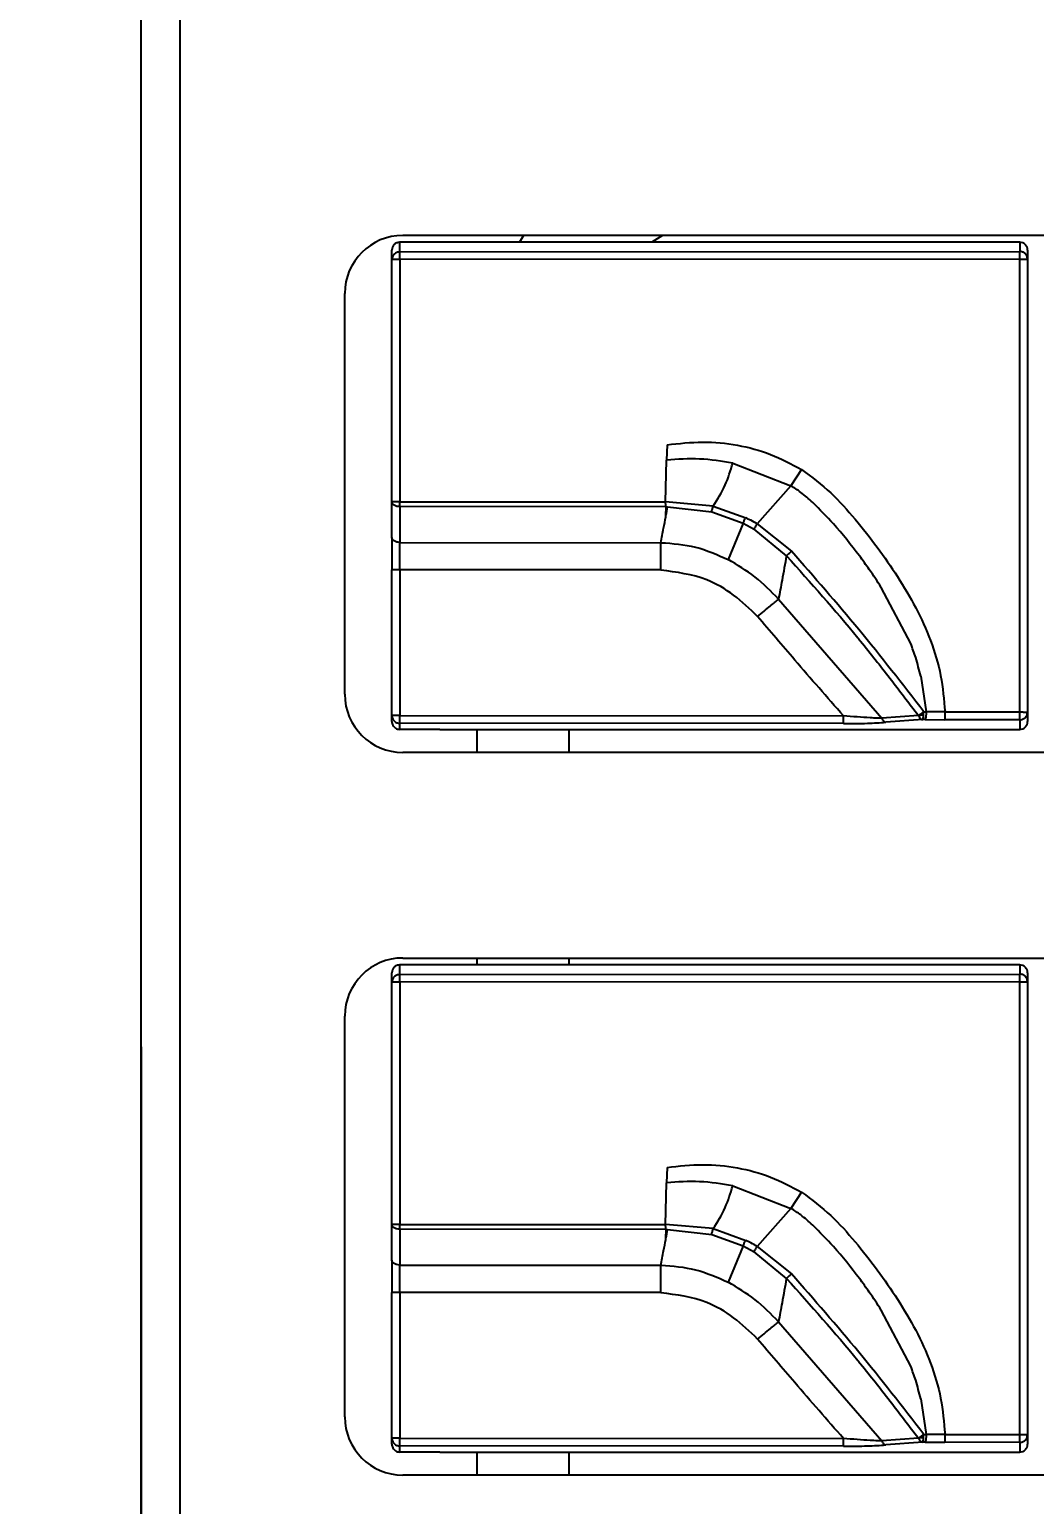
# Model space of a CAD drawing. Header units: millimetres. Extents: x 271 to 405, y 465 to 539.
# Drawn here: x 287.77 to 298.13, y 499.26 to 514.46 of the extents above; entities that cross this region are included whole.
import ezdxf

# ---------------------------------------------------------------- set-up
doc = ezdxf.new("R2010")
doc.units = ezdxf.units.MM
doc.header["$PDSIZE"] = -1
doc.dimstyles.new('ISO-25', dxfattribs={"dimtxt": 2.5, "dimasz": 2.5, "dimexe": 1.25, "dimexo": 0.625, "dimtad": 1, "dimtxsty": 'Standard', "dimcen": 2.5, "dimadec": 0, "dimazin": 0, "dimtfac": 1, "dimtmove": 0, "dimatfit": 3, "dimfxl": 1, "dimarcsym": 0})

# ---------------------------------------------------------------- blocks, each defined once
blk = doc.blocks.new('*D2')
at = {"color": 0, "lineweight": -2}
for p, q in [((288.922, 503.974), (288.922, 465.47)), ((360.773, 503.974), (360.773, 465.47)), ((293.002, 467.47), (356.693, 467.47))]:
    blk.add_line(p, q, dxfattribs=at)
at = {"color": 0}
for points in [[(293.002, 468.15), (293.002, 466.79), (288.922, 467.47)], [(356.693, 466.79), (356.693, 468.15), (360.773, 467.47)]]:
    blk.add_solid(points, dxfattribs=at)
at = {"layer": 'Defpoints', "color": 0}
for p in [(288.922, 503.974), (360.773, 503.974), (360.773, 467.47)]:
    blk.add_point(p, dxfattribs=at)
at = {"color": 0, "insert": (324.848, 471.036), "char_height": 3.5, "attachment_point": 5}
blk.add_mtext('71,85', dxfattribs=at)
blk = doc.blocks.new('*D5')
at = {"color": 0, "lineweight": -2}
for p, q in [((316.026, 516.554), (274.623, 516.554)), ((276.623, 512.474), (276.623, 500.201)), ((276.623, 480.797), (276.623, 493.07)), ((316.026, 476.717), (274.623, 476.717))]:
    blk.add_line(p, q, dxfattribs=at)
at = {"color": 0}
for points in [[(277.303, 512.474), (275.943, 512.474), (276.623, 516.554)], [(275.943, 480.797), (277.303, 480.797), (276.623, 476.717)]]:
    blk.add_solid(points, dxfattribs=at)
at = {"layer": 'Defpoints', "color": 0}
for p in [(276.623, 516.554), (316.026, 516.554), (316.026, 476.717)]:
    blk.add_point(p, dxfattribs=at)
at = {"color": 0, "insert": (276.623, 496.635), "char_height": 3.5, "attachment_point": 5}
blk.add_mtext('39,84', dxfattribs=at)

msp = doc.modelspace()

# ---------------------------------------------------------------- linework, layer by layer
at = {"color": 7, "linetype": 'Continuous', "lineweight": 25}
for p, q in [((288.922, 485.652), (288.922, 515.354)), ((289.322, 515.354), (289.322, 485.652)), ((288.922, 485.652), (288.922, 514.387)), ((358.126, 512.342), (291.621, 512.341)), ((292.865, 512.341), (292.822, 512.27)), ((294.296, 512.341), (294.186, 512.27)), ((291.507, 512.091), (291.507, 512.189)), ((291.588, 512.17), (291.588, 512.27)), ((297.978, 512.27), (291.588, 512.27)), ((291.588, 512.17), (297.978, 512.175)), ((297.978, 512.27), (297.978, 512.175)), ((298.059, 512.189), (298.059, 512.096)), ((291.507, 509.594), (291.507, 512.091)), ((297.978, 512.097), (291.589, 512.092)), ((291.589, 512.092), (291.589, 509.595)), ((297.978, 507.428), (297.978, 512.097)), ((298.059, 512.096), (298.059, 507.427)), ((291.021, 507.61), (291.021, 511.741)), ((294.343, 510.183), (294.338, 510.024)), ((294.327, 509.593), (294.338, 510.024)), ((295.02, 509.993), (295.62, 509.76)), ((295.73, 509.927), (295.62, 509.76)), ((295.62, 509.76), (295.272, 509.367)), ((291.507, 509.226), (291.507, 509.594)), ((291.589, 509.595), (294.327, 509.593)), ((294.819, 509.551), (294.327, 509.593)), ((294.333, 509.542), (291.588, 509.545)), ((291.588, 509.545), (291.588, 509.176)), ((294.331, 509.452), (294.333, 509.542)), ((294.333, 509.542), (294.348, 509.542)), ((294.348, 509.542), (294.803, 509.49)), ((294.803, 509.49), (295.128, 509.375)), ((294.819, 509.551), (295.154, 509.43)), ((295.128, 509.374), (294.972, 508.999)), ((295.128, 509.374), (295.242, 509.313)), ((295.574, 509.038), (295.242, 509.313)), ((295.272, 509.367), (295.625, 509.085)), ((291.588, 509.176), (294.28, 509.173)), ((291.507, 507.391), (291.507, 508.893)), ((294.279, 508.893), (291.589, 508.896)), ((291.589, 508.893), (291.589, 507.391)), ((294.279, 508.89), (291.589, 508.893)), ((296.854, 508.133), (296.551, 508.712)), ((295.492, 508.59), (296.555, 507.363)), ((296.957, 507.798), (297.013, 507.43)), ((291.507, 507.328), (291.507, 507.391)), ((291.588, 507.248), (291.588, 507.311)), ((296.16, 507.308), (291.588, 507.311)), ((291.589, 507.391), (296.161, 507.388)), ((296.934, 507.391), (296.555, 507.363)), ((296.978, 507.349), (296.598, 507.321)), ((297.002, 507.349), (296.978, 507.349)), ((296.987, 507.4), (296.988, 507.43)), ((296.988, 507.43), (297.013, 507.43)), ((297.002, 507.349), (297.207, 507.348)), ((297.208, 507.428), (297.013, 507.43)), ((297.978, 507.347), (297.207, 507.348)), ((297.208, 507.428), (297.978, 507.428)), ((297.978, 507.347), (297.978, 507.248)), ((298.059, 507.427), (298.059, 507.328)), ((292, 507.248), (291.588, 507.248)), ((292, 507.248), (297.978, 507.248)), ((292.382, 507.248), (292.382, 507.01)), ((293.334, 507.01), (293.334, 507.248)), ((358.126, 507.01), (291.621, 507.01)), ((291.621, 504.891), (358.126, 504.892)), ((292.382, 504.891), (292.382, 504.82)), ((293.334, 504.82), (293.334, 504.891)), ((291.507, 504.641), (291.507, 504.739)), ((291.588, 504.72), (291.588, 504.82)), ((297.978, 504.82), (291.588, 504.82)), ((291.588, 504.72), (297.978, 504.725)), ((297.978, 504.82), (297.978, 504.725)), ((298.059, 504.739), (298.059, 504.646)), ((291.507, 502.144), (291.507, 504.641)), ((297.978, 504.647), (291.589, 504.642)), ((291.589, 504.642), (291.589, 502.145)), ((297.978, 499.978), (297.978, 504.647)), ((298.059, 504.646), (298.059, 499.977)), ((291.021, 500.16), (291.021, 504.291)), ((294.343, 502.733), (294.338, 502.574)), ((294.327, 502.143), (294.338, 502.574)), ((295.02, 502.543), (295.62, 502.31)), ((295.73, 502.477), (295.62, 502.31)), ((295.62, 502.31), (295.272, 501.917)), ((291.507, 501.776), (291.507, 502.144)), ((291.589, 502.145), (294.327, 502.143)), ((294.819, 502.101), (294.327, 502.143)), ((294.333, 502.092), (291.588, 502.095)), ((291.588, 502.095), (291.588, 501.726)), ((294.331, 502.002), (294.333, 502.092)), ((294.333, 502.092), (294.348, 502.092)), ((294.348, 502.092), (294.803, 502.04)), ((294.803, 502.04), (295.128, 501.925)), ((294.819, 502.101), (295.154, 501.98)), ((295.128, 501.924), (294.972, 501.549)), ((295.128, 501.924), (295.242, 501.863)), ((295.574, 501.588), (295.242, 501.863)), ((295.272, 501.917), (295.625, 501.635)), ((291.588, 501.726), (294.28, 501.723)), ((291.507, 499.941), (291.507, 501.443)), ((294.279, 501.443), (291.589, 501.446)), ((291.589, 501.443), (291.589, 499.941)), ((294.279, 501.44), (291.589, 501.443)), ((296.854, 500.683), (296.551, 501.262)), ((295.492, 501.14), (296.555, 499.913)), ((296.957, 500.348), (297.013, 499.98)), ((291.507, 499.878), (291.507, 499.941)), ((291.588, 499.798), (291.588, 499.861)), ((296.16, 499.858), (291.588, 499.861)), ((291.589, 499.941), (296.161, 499.938)), ((296.934, 499.941), (296.555, 499.913)), ((296.978, 499.899), (296.598, 499.871)), ((297.002, 499.899), (296.978, 499.899)), ((296.987, 499.95), (296.988, 499.98)), ((296.988, 499.98), (297.013, 499.98)), ((297.002, 499.899), (297.207, 499.898)), ((297.208, 499.978), (297.013, 499.98)), ((297.978, 499.897), (297.207, 499.898)), ((297.208, 499.978), (297.978, 499.978)), ((297.978, 499.897), (297.978, 499.798)), ((298.059, 499.977), (298.059, 499.878)), ((292, 499.798), (291.588, 499.798)), ((292, 499.798), (297.978, 499.798)), ((292.382, 499.798), (292.382, 499.56)), ((293.334, 499.56), (293.334, 499.798)), ((358.126, 499.56), (291.621, 499.56))]:
    msp.add_line(p, q, dxfattribs=at)
at = {"color": 7, "linetype": 'Continuous', "lineweight": 25, "flags": 128}
for points in [[(294.329, 509.439), (294.33, 509.447), (294.331, 509.452)], [(294.279, 508.89), (294.279, 508.89), (294.279, 508.891), (294.279, 508.891), (294.279, 508.891), (294.279, 508.892), (294.279, 508.892), (294.279, 508.893), (294.279, 508.893)], [(294.329, 501.989), (294.33, 501.997), (294.331, 502.002)], [(294.279, 501.44), (294.279, 501.44), (294.279, 501.441), (294.279, 501.441), (294.279, 501.441), (294.279, 501.442), (294.279, 501.442), (294.279, 501.443), (294.279, 501.443)]]:
    msp.add_lwpolyline(points, dxfattribs=at)
at = {"color": 7, "linetype": 'Continuous', "lineweight": 25}
for centre, radius, start, end in [((291.621, 511.741), 0.6, 90, 180), ((288.537, 512.107), 3.052, 359.7232, 1.199), ((294.927, 512.111), 3.052, 359.7232, 1.199), ((283.396, 509.6), 8.193, 359.6155, 359.9695), ((207.899, 525.184), 87.853, 349.68408, 349.74389), ((291.621, 507.61), 0.6, 180, 270), ((288.605, 507.376), 2.984, 358.7609, 0.2933), ((293.177, 507.372), 2.984, 358.7609, 0.2933), ((294.262, 507.413), 2.947, 358.7356, 0.3039), ((295.032, 507.412), 2.946, 358.7355, 0.3038), ((291.621, 504.291), 0.6, 90, 180), ((288.537, 504.657), 3.052, 359.7232, 1.199), ((294.927, 504.661), 3.052, 359.7232, 1.199), ((283.396, 502.15), 8.193, 359.6155, 359.9695), ((207.899, 517.734), 87.853, 349.68408, 349.74389), ((291.621, 500.16), 0.6, 180, 270), ((288.605, 499.926), 2.984, 358.7609, 0.2933), ((293.177, 499.922), 2.984, 358.7609, 0.2933), ((294.262, 499.963), 2.947, 358.7356, 0.3039), ((295.032, 499.962), 2.946, 358.7355, 0.3038)]:
    msp.add_arc(centre, radius, start, end, dxfattribs=at)
for points, knots in [([(291.588, 512.27), (291.577, 512.268), (291.561, 512.267), (291.542, 512.256), (291.526, 512.243), (291.51, 512.221), (291.508, 512.2), (291.507, 512.189)], [0, 0, 0, 0, 0.25342, 0.376755, 0.504454, 0.75394, 1, 1, 1, 1]), ([(291.588, 512.17), (291.58, 512.17), (291.563, 512.168), (291.542, 512.158), (291.526, 512.143), (291.516, 512.128), (291.508, 512.11), (291.507, 512.097), (291.507, 512.091)], [0, 0, 0, 0, 0.182036, 0.411431, 0.545976, 0.690302, 0.842527, 1, 1, 1, 1]), ([(298.059, 512.189), (298.058, 512.2), (298.056, 512.216), (298.046, 512.234), (298.032, 512.25), (298.01, 512.266), (297.988, 512.268), (297.978, 512.27)], [0, 0, 0, 0, 0.248992, 0.370652, 0.496975, 0.749541, 1, 1, 1, 1]), ([(298.059, 512.096), (298.058, 512.102), (298.057, 512.115), (298.05, 512.133), (298.04, 512.148), (298.024, 512.162), (298.003, 512.173), (297.985, 512.175), (297.978, 512.175)], [0, 0, 0, 0, 0.157473, 0.309698, 0.454024, 0.588569, 0.817964, 1, 1, 1, 1]), ([(291.589, 512.092), (291.578, 512.092), (291.562, 512.092), (291.543, 512.092), (291.53, 512.092), (291.52, 512.091), (291.51, 512.091), (291.508, 512.091), (291.507, 512.091)], [0, 0, 0, 0, 0.243619, 0.372782, 0.502319, 0.631447, 0.759537, 1, 1, 1, 1]), ([(297.978, 512.097), (297.986, 512.097), (298.003, 512.097), (298.024, 512.096), (298.04, 512.096), (298.05, 512.096), (298.057, 512.096), (298.058, 512.096), (298.059, 512.096)], [0, 0, 0, 0, 0.181966, 0.411368, 0.545075, 0.689675, 0.842559, 1, 1, 1, 1]), ([(294.343, 510.183), (294.465, 510.196), (294.707, 510.223), (295.068, 510.187), (295.415, 510.095), (295.624, 509.983), (295.73, 509.927)], [0, 0, 0, 0, 0.256766, 0.505731, 0.751665, 1, 1, 1, 1]), ([(295.02, 509.993), (294.907, 510.011), (294.68, 510.049), (294.452, 510.032), (294.338, 510.024)], [0, 0, 0, 0, 0.502047, 1, 1, 1, 1]), ([(294.819, 509.551), (294.863, 509.621), (294.95, 509.76), (294.997, 509.916), (295.02, 509.993)], [0, 0, 0, 0, 0.5118799, 1, 1, 1, 1]), ([(295.73, 509.927), (295.833, 509.85), (296.035, 509.699), (296.365, 509.325), (296.734, 508.832), (297.031, 508.285), (297.175, 507.804), (297.197, 507.554), (297.208, 507.428)], [0, 0, 0, 0, 0.1287727, 0.2529585, 0.4990432, 0.7475933, 0.8737572, 1, 1, 1, 1]), ([(295.844, 509.587), (295.804, 509.623), (295.734, 509.687), (295.654, 509.738), (295.62, 509.76)], [0, 0, 0, 0, 0.571638, 1, 1, 1, 1]), ([(291.589, 509.595), (291.578, 509.595), (291.562, 509.595), (291.543, 509.595), (291.53, 509.595), (291.52, 509.595), (291.51, 509.594), (291.508, 509.594), (291.507, 509.594)], [0, 0, 0, 0, 0.243618, 0.372782, 0.502319, 0.631447, 0.759537, 1, 1, 1, 1]), ([(291.588, 509.545), (291.578, 509.545), (291.562, 509.546), (291.543, 509.552), (291.53, 509.559), (291.52, 509.567), (291.51, 509.578), (291.508, 509.588), (291.507, 509.594)], [0, 0, 0, 0, 0.241127, 0.370687, 0.50272, 0.634695, 0.763396, 1, 1, 1, 1]), ([(296.326, 509.037), (296.239, 509.149), (296.091, 509.343), (295.917, 509.515), (295.844, 509.587)], [0, 0, 0, 0, 0.580697, 1, 1, 1, 1]), ([(294.28, 509.173), (294.289, 509.223), (294.306, 509.312), (294.322, 509.4), (294.329, 509.439)], [0, 0, 0, 0, 0.559876, 1, 1, 1, 1]), ([(294.803, 509.49), (294.804, 509.495), (294.806, 509.503), (294.81, 509.519), (294.814, 509.535), (294.817, 509.545), (294.819, 509.551)], [0, 0, 0, 0, 0.247251, 0.499954, 0.752682, 1, 1, 1, 1]), ([(295.128, 509.375), (295.13, 509.379), (295.133, 509.387), (295.139, 509.401), (295.146, 509.415), (295.151, 509.425), (295.154, 509.43)], [0, 0, 0, 0, 0.247199, 0.499741, 0.75242, 1, 1, 1, 1]), ([(295.272, 509.367), (295.25, 509.38), (295.212, 509.402), (295.171, 509.421), (295.154, 509.43)], [0, 0, 0, 0, 0.559705, 1, 1, 1, 1]), ([(295.242, 509.313), (295.247, 509.323), (295.255, 509.339), (295.267, 509.359), (295.272, 509.367)], [0, 0, 0, 0, 0.559502, 1, 1, 1, 1]), ([(291.588, 509.176), (291.578, 509.177), (291.562, 509.178), (291.543, 509.184), (291.53, 509.191), (291.52, 509.199), (291.51, 509.21), (291.508, 509.22), (291.507, 509.226)], [0, 0, 0, 0, 0.241127, 0.370687, 0.50272, 0.634695, 0.763396, 1, 1, 1, 1]), ([(291.507, 509.226), (291.507, 509.169), (291.507, 509.067), (291.507, 508.946), (291.507, 508.893)], [0, 0, 0, 0, 0.558255, 1, 1, 1, 1]), ([(294.28, 509.173), (294.401, 509.165), (294.641, 509.147), (294.862, 509.048), (294.972, 508.999)], [0, 0, 0, 0, 0.5002163, 1, 1, 1, 1]), ([(295.492, 508.59), (295.414, 508.67), (295.26, 508.83), (295.068, 508.943), (294.972, 508.999)], [0, 0, 0, 0, 0.500419, 1, 1, 1, 1]), ([(295.574, 509.038), (295.559, 508.954), (295.532, 508.805), (295.504, 508.655), (295.492, 508.59)], [0, 0, 0, 0, 0.5611633, 1, 1, 1, 1]), ([(295.574, 509.038), (295.578, 509.041), (295.584, 509.048), (295.597, 509.06), (295.611, 509.073), (295.62, 509.081), (295.625, 509.085)], [0, 0, 0, 0, 0.246048, 0.499443, 0.753141, 1, 1, 1, 1]), ([(295.574, 509.038), (295.823, 508.76), (296.083, 508.47), (296.431, 508.043), (296.64, 507.776), (296.836, 507.519), (296.934, 507.391)], [0, 0, 0, 0, 0.523748, 0.54548, 0.773248, 1, 1, 1, 1]), ([(296.988, 507.43), (296.769, 507.714), (296.331, 508.28), (295.859, 508.818), (295.625, 509.085)], [0, 0, 0, 0, 0.502993, 1, 1, 1, 1]), ([(296.551, 508.712), (296.51, 508.774), (296.438, 508.884), (296.36, 508.99), (296.326, 509.037)], [0, 0, 0, 0, 0.559821, 1, 1, 1, 1]), ([(291.589, 508.893), (291.578, 508.893), (291.563, 508.893), (291.543, 508.893), (291.53, 508.893), (291.52, 508.893), (291.51, 508.893), (291.508, 508.893), (291.507, 508.893)], [0, 0, 0, 0, 0.243617, 0.372782, 0.502319, 0.631448, 0.759539, 1, 1, 1, 1]), ([(291.589, 508.893), (291.589, 508.894), (291.589, 508.895), (291.589, 508.896), (291.589, 508.896)], [0, 0, 0, 0, 0.560036, 1, 1, 1, 1]), ([(295.276, 508.412), (295.196, 508.489), (295.041, 508.639), (294.709, 508.833), (294.441, 508.869), (294.279, 508.89)], [0, 0, 0, 0, 0.292303, 0.572758, 1, 1, 1, 1]), ([(295.276, 508.412), (295.321, 508.45), (295.402, 508.516), (295.464, 508.567), (295.492, 508.59)], [0, 0, 0, 0, 0.559783, 1, 1, 1, 1]), ([(296.161, 507.388), (295.993, 507.579), (295.696, 507.919), (295.403, 508.262), (295.276, 508.412)], [0, 0, 0, 0, 0.5636964, 1, 1, 1, 1]), ([(296.957, 507.798), (296.941, 507.862), (296.913, 507.976), (296.872, 508.085), (296.854, 508.133)], [0, 0, 0, 0, 0.5594337, 1, 1, 1, 1]), ([(291.589, 507.391), (291.581, 507.391), (291.563, 507.391), (291.542, 507.391), (291.526, 507.391), (291.516, 507.391), (291.508, 507.391), (291.507, 507.391), (291.507, 507.391)], [0, 0, 0, 0, 0.181749, 0.411267, 0.545132, 0.68987, 0.842771, 1, 1, 1, 1]), ([(291.507, 507.391), (291.507, 507.385), (291.508, 507.372), (291.516, 507.354), (291.526, 507.339), (291.542, 507.324), (291.563, 507.313), (291.58, 507.312), (291.588, 507.311)], [0, 0, 0, 0, 0.157473, 0.309698, 0.454024, 0.588569, 0.817964, 1, 1, 1, 1]), ([(291.507, 507.328), (291.507, 507.322), (291.508, 507.309), (291.513, 507.297), (291.516, 507.291)], [0, 0, 0, 0, 0.49972, 1, 1, 1, 1]), ([(296.16, 507.308), (296.245, 507.308), (296.404, 507.309), (296.537, 507.317), (296.598, 507.321)], [0, 0, 0, 0, 0.537944, 1, 1, 1, 1]), ([(296.555, 507.363), (296.541, 507.363), (296.504, 507.364), (296.378, 507.37), (296.255, 507.38), (296.161, 507.388)], [0, 0, 0, 0, 0.1219583, 0.3274571, 1, 1, 1, 1]), ([(296.555, 507.363), (296.558, 507.357), (296.563, 507.346), (296.574, 507.333), (296.585, 507.324), (296.594, 507.322), (296.598, 507.321)], [0, 0, 0, 0, 0.249815, 0.500001, 0.750184, 1, 1, 1, 1]), ([(296.934, 507.391), (296.937, 507.394), (296.945, 507.399), (296.958, 507.408), (296.973, 507.419), (296.983, 507.426), (296.988, 507.43)], [0, 0, 0, 0, 0.221754, 0.48712, 0.729136, 1, 1, 1, 1]), ([(296.987, 507.4), (296.981, 507.399), (296.97, 507.395), (296.951, 507.392), (296.94, 507.392), (296.934, 507.391)], [0, 0, 0, 0, 0.332412, 0.622939, 1, 1, 1, 1]), ([(296.934, 507.391), (296.936, 507.387), (296.94, 507.377), (296.95, 507.364), (296.962, 507.353), (296.972, 507.351), (296.978, 507.349)], [0, 0, 0, 0, 0.192714, 0.422126, 0.691653, 1, 1, 1, 1]), ([(296.978, 507.349), (296.979, 507.351), (296.981, 507.353), (296.983, 507.365), (296.986, 507.38), (296.987, 507.394), (296.987, 507.4)], [0, 0, 0, 0, 0.250201, 0.500438, 0.74999, 1, 1, 1, 1]), ([(297.013, 507.43), (297.013, 507.42), (297.012, 507.4), (297.009, 507.374), (297.006, 507.355), (297.003, 507.351), (297.002, 507.349)], [0, 0, 0, 0, 0.241189, 0.50025, 0.759175, 1, 1, 1, 1]), ([(297.978, 507.428), (297.989, 507.428), (298.004, 507.428), (298.023, 507.427), (298.036, 507.427), (298.046, 507.427), (298.056, 507.427), (298.058, 507.427), (298.059, 507.427)], [0, 0, 0, 0, 0.243748, 0.372829, 0.502302, 0.631376, 0.759401, 1, 1, 1, 1]), ([(297.978, 507.248), (297.989, 507.249), (298.005, 507.25), (298.023, 507.261), (298.039, 507.275), (298.056, 507.297), (298.058, 507.318), (298.059, 507.328)], [0, 0, 0, 0, 0.253434, 0.376773, 0.504477, 0.753954, 1, 1, 1, 1]), ([(298.026, 507.363), (298.031, 507.367), (298.04, 507.374), (298.05, 507.389), (298.057, 507.407), (298.058, 507.42), (298.059, 507.427)], [0, 0, 0, 0, 0.228538, 0.473835, 0.732461, 1, 1, 1, 1]), ([(291.516, 507.291), (291.52, 507.285), (291.528, 507.273), (291.545, 507.259), (291.566, 507.25), (291.581, 507.249), (291.588, 507.248)], [0, 0, 0, 0, 0.247628, 0.492595, 0.747916, 1, 1, 1, 1]), ([(291.588, 504.82), (291.577, 504.818), (291.561, 504.817), (291.542, 504.806), (291.526, 504.793), (291.51, 504.771), (291.508, 504.75), (291.507, 504.739)], [0, 0, 0, 0, 0.25342, 0.376755, 0.504454, 0.75394, 1, 1, 1, 1]), ([(291.588, 504.72), (291.58, 504.72), (291.563, 504.718), (291.542, 504.708), (291.526, 504.693), (291.516, 504.678), (291.508, 504.66), (291.507, 504.647), (291.507, 504.641)], [0, 0, 0, 0, 0.182036, 0.411431, 0.545976, 0.690302, 0.842527, 1, 1, 1, 1]), ([(298.059, 504.739), (298.058, 504.75), (298.056, 504.766), (298.046, 504.784), (298.032, 504.8), (298.01, 504.816), (297.988, 504.818), (297.978, 504.82)], [0, 0, 0, 0, 0.248992, 0.370652, 0.496975, 0.749541, 1, 1, 1, 1]), ([(298.059, 504.646), (298.058, 504.652), (298.057, 504.665), (298.05, 504.683), (298.04, 504.698), (298.024, 504.712), (298.003, 504.723), (297.985, 504.725), (297.978, 504.725)], [0, 0, 0, 0, 0.157473, 0.309698, 0.454024, 0.588569, 0.817964, 1, 1, 1, 1]), ([(291.589, 504.642), (291.578, 504.642), (291.562, 504.642), (291.543, 504.642), (291.53, 504.642), (291.52, 504.641), (291.51, 504.641), (291.508, 504.641), (291.507, 504.641)], [0, 0, 0, 0, 0.243619, 0.372782, 0.502319, 0.631447, 0.759537, 1, 1, 1, 1]), ([(297.978, 504.647), (297.986, 504.647), (298.003, 504.647), (298.024, 504.646), (298.04, 504.646), (298.05, 504.646), (298.057, 504.646), (298.058, 504.646), (298.059, 504.646)], [0, 0, 0, 0, 0.181966, 0.411368, 0.545075, 0.689675, 0.842559, 1, 1, 1, 1]), ([(294.343, 502.733), (294.465, 502.746), (294.707, 502.773), (295.068, 502.737), (295.415, 502.645), (295.624, 502.533), (295.73, 502.477)], [0, 0, 0, 0, 0.256766, 0.505731, 0.751665, 1, 1, 1, 1]), ([(295.02, 502.543), (294.907, 502.561), (294.68, 502.599), (294.452, 502.582), (294.338, 502.574)], [0, 0, 0, 0, 0.502047, 1, 1, 1, 1]), ([(294.819, 502.101), (294.863, 502.171), (294.95, 502.31), (294.997, 502.466), (295.02, 502.543)], [0, 0, 0, 0, 0.5118799, 1, 1, 1, 1]), ([(295.73, 502.477), (295.833, 502.4), (296.035, 502.249), (296.365, 501.875), (296.734, 501.382), (297.031, 500.835), (297.175, 500.354), (297.197, 500.104), (297.208, 499.978)], [0, 0, 0, 0, 0.128773, 0.252959, 0.499043, 0.747593, 0.873757, 1, 1, 1, 1]), ([(295.844, 502.137), (295.804, 502.173), (295.734, 502.237), (295.654, 502.288), (295.62, 502.31)], [0, 0, 0, 0, 0.571638, 1, 1, 1, 1]), ([(291.589, 502.145), (291.578, 502.145), (291.562, 502.145), (291.543, 502.145), (291.53, 502.145), (291.52, 502.145), (291.51, 502.144), (291.508, 502.144), (291.507, 502.144)], [0, 0, 0, 0, 0.243618, 0.372782, 0.502319, 0.631447, 0.759537, 1, 1, 1, 1]), ([(291.588, 502.095), (291.578, 502.095), (291.562, 502.096), (291.543, 502.102), (291.53, 502.109), (291.52, 502.117), (291.51, 502.128), (291.508, 502.138), (291.507, 502.144)], [0, 0, 0, 0, 0.241127, 0.370687, 0.50272, 0.634695, 0.763396, 1, 1, 1, 1]), ([(296.326, 501.587), (296.239, 501.699), (296.091, 501.893), (295.917, 502.065), (295.844, 502.137)], [0, 0, 0, 0, 0.580697, 1, 1, 1, 1]), ([(294.28, 501.723), (294.289, 501.773), (294.306, 501.862), (294.322, 501.95), (294.329, 501.989)], [0, 0, 0, 0, 0.5598757, 1, 1, 1, 1]), ([(294.803, 502.04), (294.804, 502.045), (294.806, 502.053), (294.81, 502.069), (294.814, 502.085), (294.817, 502.095), (294.819, 502.101)], [0, 0, 0, 0, 0.247251, 0.499954, 0.752682, 1, 1, 1, 1]), ([(295.128, 501.925), (295.13, 501.929), (295.133, 501.937), (295.139, 501.951), (295.146, 501.965), (295.151, 501.975), (295.154, 501.98)], [0, 0, 0, 0, 0.247199, 0.499741, 0.75242, 1, 1, 1, 1]), ([(295.272, 501.917), (295.25, 501.93), (295.212, 501.952), (295.171, 501.971), (295.154, 501.98)], [0, 0, 0, 0, 0.559705, 1, 1, 1, 1]), ([(295.242, 501.863), (295.247, 501.873), (295.255, 501.889), (295.267, 501.909), (295.272, 501.917)], [0, 0, 0, 0, 0.559502, 1, 1, 1, 1]), ([(291.588, 501.726), (291.578, 501.727), (291.562, 501.728), (291.543, 501.734), (291.53, 501.741), (291.52, 501.749), (291.51, 501.76), (291.508, 501.77), (291.507, 501.776)], [0, 0, 0, 0, 0.241127, 0.370687, 0.50272, 0.634695, 0.763396, 1, 1, 1, 1]), ([(291.507, 501.776), (291.507, 501.719), (291.507, 501.617), (291.507, 501.496), (291.507, 501.443)], [0, 0, 0, 0, 0.558255, 1, 1, 1, 1]), ([(294.28, 501.723), (294.401, 501.715), (294.641, 501.697), (294.862, 501.598), (294.972, 501.549)], [0, 0, 0, 0, 0.500216, 1, 1, 1, 1]), ([(295.492, 501.14), (295.414, 501.22), (295.26, 501.38), (295.068, 501.493), (294.972, 501.549)], [0, 0, 0, 0, 0.500419, 1, 1, 1, 1]), ([(295.574, 501.588), (295.559, 501.504), (295.532, 501.355), (295.504, 501.205), (295.492, 501.14)], [0, 0, 0, 0, 0.561163, 1, 1, 1, 1]), ([(295.574, 501.588), (295.578, 501.591), (295.584, 501.598), (295.597, 501.61), (295.611, 501.623), (295.62, 501.631), (295.625, 501.635)], [0, 0, 0, 0, 0.246048, 0.499443, 0.753141, 1, 1, 1, 1]), ([(295.574, 501.588), (295.823, 501.31), (296.083, 501.02), (296.431, 500.593), (296.64, 500.326), (296.836, 500.069), (296.934, 499.941)], [0, 0, 0, 0, 0.523748, 0.54548, 0.773248, 1, 1, 1, 1]), ([(296.988, 499.98), (296.769, 500.264), (296.331, 500.83), (295.859, 501.368), (295.625, 501.635)], [0, 0, 0, 0, 0.502993, 1, 1, 1, 1]), ([(296.551, 501.262), (296.51, 501.324), (296.438, 501.434), (296.36, 501.54), (296.326, 501.587)], [0, 0, 0, 0, 0.559821, 1, 1, 1, 1]), ([(291.589, 501.443), (291.578, 501.443), (291.563, 501.443), (291.543, 501.443), (291.53, 501.443), (291.52, 501.443), (291.51, 501.443), (291.508, 501.443), (291.507, 501.443)], [0, 0, 0, 0, 0.243617, 0.372782, 0.502319, 0.631448, 0.759539, 1, 1, 1, 1]), ([(291.589, 501.443), (291.589, 501.444), (291.589, 501.445), (291.589, 501.446), (291.589, 501.446)], [0, 0, 0, 0, 0.560036, 1, 1, 1, 1]), ([(295.276, 500.962), (295.196, 501.039), (295.041, 501.189), (294.709, 501.383), (294.441, 501.419), (294.279, 501.44)], [0, 0, 0, 0, 0.292303, 0.572758, 1, 1, 1, 1]), ([(295.276, 500.962), (295.321, 501), (295.402, 501.066), (295.464, 501.117), (295.492, 501.14)], [0, 0, 0, 0, 0.559783, 1, 1, 1, 1]), ([(296.161, 499.938), (295.993, 500.129), (295.696, 500.469), (295.403, 500.812), (295.276, 500.962)], [0, 0, 0, 0, 0.5636964, 1, 1, 1, 1]), ([(296.957, 500.348), (296.941, 500.412), (296.913, 500.526), (296.872, 500.635), (296.854, 500.683)], [0, 0, 0, 0, 0.559434, 1, 1, 1, 1]), ([(291.589, 499.941), (291.581, 499.941), (291.563, 499.941), (291.542, 499.941), (291.526, 499.941), (291.516, 499.941), (291.508, 499.941), (291.507, 499.941), (291.507, 499.941)], [0, 0, 0, 0, 0.181749, 0.411267, 0.545132, 0.68987, 0.842771, 1, 1, 1, 1]), ([(291.507, 499.941), (291.507, 499.935), (291.508, 499.922), (291.516, 499.904), (291.526, 499.889), (291.542, 499.874), (291.563, 499.863), (291.58, 499.862), (291.588, 499.861)], [0, 0, 0, 0, 0.157473, 0.309698, 0.454024, 0.588569, 0.817964, 1, 1, 1, 1]), ([(291.507, 499.878), (291.507, 499.872), (291.508, 499.859), (291.513, 499.847), (291.516, 499.841)], [0, 0, 0, 0, 0.49972, 1, 1, 1, 1]), ([(296.16, 499.858), (296.245, 499.858), (296.404, 499.859), (296.537, 499.867), (296.598, 499.871)], [0, 0, 0, 0, 0.537944, 1, 1, 1, 1]), ([(296.555, 499.913), (296.541, 499.913), (296.504, 499.914), (296.378, 499.92), (296.255, 499.93), (296.161, 499.938)], [0, 0, 0, 0, 0.121958, 0.327457, 1, 1, 1, 1]), ([(296.555, 499.913), (296.558, 499.907), (296.563, 499.896), (296.574, 499.883), (296.585, 499.874), (296.594, 499.872), (296.598, 499.871)], [0, 0, 0, 0, 0.249815, 0.500001, 0.750184, 1, 1, 1, 1]), ([(296.934, 499.941), (296.937, 499.944), (296.945, 499.949), (296.958, 499.958), (296.973, 499.969), (296.983, 499.976), (296.988, 499.98)], [0, 0, 0, 0, 0.221754, 0.48712, 0.729136, 1, 1, 1, 1]), ([(296.987, 499.95), (296.981, 499.949), (296.97, 499.945), (296.951, 499.942), (296.94, 499.942), (296.934, 499.941)], [0, 0, 0, 0, 0.332412, 0.622939, 1, 1, 1, 1]), ([(296.934, 499.941), (296.936, 499.937), (296.94, 499.927), (296.95, 499.914), (296.962, 499.903), (296.972, 499.901), (296.978, 499.899)], [0, 0, 0, 0, 0.192714, 0.422126, 0.691653, 1, 1, 1, 1]), ([(296.978, 499.899), (296.979, 499.901), (296.981, 499.903), (296.983, 499.915), (296.986, 499.93), (296.987, 499.944), (296.987, 499.95)], [0, 0, 0, 0, 0.250201, 0.500438, 0.74999, 1, 1, 1, 1]), ([(297.013, 499.98), (297.013, 499.97), (297.012, 499.95), (297.009, 499.924), (297.006, 499.905), (297.003, 499.901), (297.002, 499.899)], [0, 0, 0, 0, 0.241189, 0.50025, 0.759175, 1, 1, 1, 1]), ([(297.978, 499.978), (297.989, 499.978), (298.004, 499.978), (298.023, 499.977), (298.036, 499.977), (298.046, 499.977), (298.056, 499.977), (298.058, 499.977), (298.059, 499.977)], [0, 0, 0, 0, 0.243748, 0.372829, 0.502302, 0.631376, 0.759401, 1, 1, 1, 1]), ([(297.978, 499.798), (297.989, 499.799), (298.005, 499.8), (298.023, 499.811), (298.039, 499.825), (298.056, 499.847), (298.058, 499.868), (298.059, 499.878)], [0, 0, 0, 0, 0.253434, 0.376773, 0.504477, 0.753954, 1, 1, 1, 1]), ([(298.026, 499.913), (298.031, 499.917), (298.04, 499.924), (298.05, 499.939), (298.057, 499.957), (298.058, 499.97), (298.059, 499.977)], [0, 0, 0, 0, 0.228538, 0.473835, 0.732461, 1, 1, 1, 1]), ([(291.516, 499.841), (291.52, 499.835), (291.528, 499.823), (291.545, 499.809), (291.566, 499.8), (291.581, 499.799), (291.588, 499.798)], [0, 0, 0, 0, 0.247628, 0.492595, 0.747916, 1, 1, 1, 1])]:
    msp.add_open_spline(points, degree=3, knots=knots, dxfattribs=at)
for points in [[(294.333, 509.542), (294.332, 509.55), (294.33, 509.565), (294.328, 509.584), (294.327, 509.593)], [(291.589, 508.896), (291.588, 508.947), (291.588, 509.049), (291.588, 509.134), (291.588, 509.176)], [(294.279, 508.893), (294.279, 508.944), (294.279, 509.045), (294.28, 509.131), (294.28, 509.173)], [(294.333, 502.092), (294.332, 502.1), (294.33, 502.115), (294.328, 502.134), (294.327, 502.143)], [(291.589, 501.446), (291.588, 501.497), (291.588, 501.599), (291.588, 501.684), (291.588, 501.726)], [(294.279, 501.443), (294.279, 501.494), (294.279, 501.595), (294.28, 501.681), (294.28, 501.723)]]:
    msp.add_open_spline(points, degree=3, dxfattribs=at)
at = {"color": 8, "linetype": 'Continuous', "lineweight": 25}
for points in [[(297.978, 507.347), (297.985, 507.348), (298.003, 507.349), (298.018, 507.358), (298.026, 507.363)], [(297.978, 499.897), (297.985, 499.898), (298.003, 499.899), (298.018, 499.908), (298.026, 499.913)]]:
    msp.add_open_spline(points, degree=3, knots=[0, 0, 0, 0, 0.442398, 1, 1, 1, 1], dxfattribs=at)

# ---------------------------------------------------------------- dimensions: what is measured, and where the dimension line sits
dim = msp.add_linear_dim(base=(276.623, 516.554), p1=(316.026, 476.717), p2=(316.026, 516.554), angle=90, dimstyle='ISO-25', override={"dimtxt": 3.5, "dimasz": 4.08, "dimexe": 2, "dimexo": 0, "dimgap": 1.524, "dimtih": 1, "dimtoh": 1, "dimzin": 0, "dimadec": 2, "dimtzin": 0})
dim.commit()
dim.dimension.update_dxf_attribs({"geometry": '*D5', "text_midpoint": (276.623, 496.635)})
dim = msp.add_linear_dim(base=(360.773, 467.47), p1=(288.922, 503.974), p2=(360.773, 503.974), dimstyle='ISO-25', override={"dimtxt": 3.5, "dimasz": 4.08, "dimexe": 2, "dimexo": 0, "dimgap": 1.524, "dimtih": 1, "dimtoh": 1, "dimzin": 0, "dimadec": 2, "dimtzin": 0})
dim.commit()
dim.dimension.update_dxf_attribs({"geometry": '*D2', "text_midpoint": (324.848, 471.036)})

doc.saveas('drawing.dxf')
